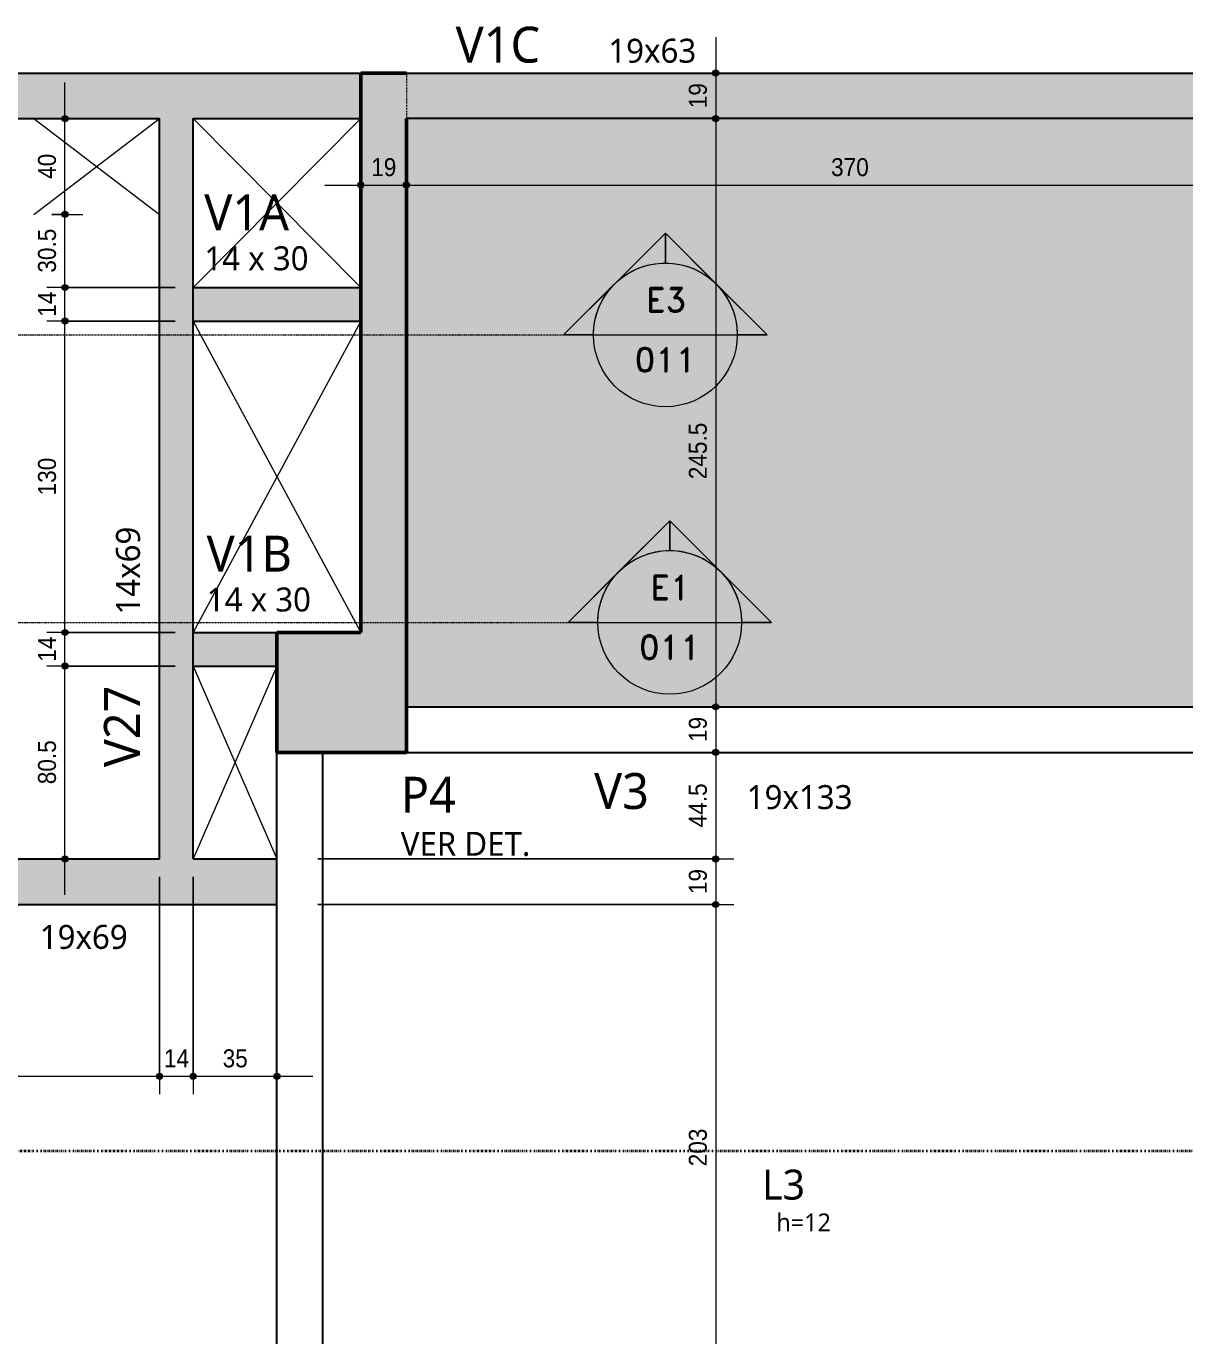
# Model space of a CAD drawing. Header units: centimetres. Extents: x -1897 to 22038, y -1268 to 84208.
# Drawn here: x 171 to 655, y 147 to 693 of the extents above; entities that cross this region are included whole.
import ezdxf

# ---------------------------------------------------------------- set-up
doc = ezdxf.new("R2010")
doc.units = ezdxf.units.CM
for name, pattern in [('Centro de 6 mm', [1.32, 0.6, -0.24, 0.24, -0.24]), ('Dash dot', [1.5875, 0.635, -0.47625, 0, -0.47625]), ('Hidden', [0.714375, 0.47625, -0.238125]), ('Traço', [0.635, 0.3175, -0.3175])]:
    doc.linetypes.add(name, pattern=pattern)
for name, color, linetype, lineweight in [('A-ANNO-DIMS', 7, 'Continuous', 9), ('A-ANNO-DIMS-50', 7, 'Continuous', 9), ('A-DETL', 7, 'Hidden', 18), ('A-FLOR', 7, 'Continuous', 18), ('A-FLOR-IDEN', 7, 'Continuous', 9), ('G-ANNO-SYMB', 7, 'Continuous', 9), ('S-BEAM', 7, 'Continuous', 18), ('S-BEAM-IDEN', 7, 'Continuous', 9), ('S-COLS', 7, 'Continuous', 18), ('S-COLS-HDLN', 7, 'Traço', 18), ('S-COLS-IDEN', 7, 'Continuous', 9), ('S-GRID', 7, 'Continuous', 9)]:
    doc.layers.add(name, color=color, linetype=linetype, lineweight=lineweight)
doc.styles.add('Arial_1', font='arial.ttf', dxfattribs={"width": 0.9, "height": 7.5})
doc.styles.add('Gadugi', font='gadugi.ttf', dxfattribs={"height": 15})
doc.styles.add('Gadugi_1', font='gadugi.ttf', dxfattribs={"height": 10})
doc.styles.add('Gadugi_2', font='gadugi.ttf', dxfattribs={"height": 0.2})
doc.styles.add('Gadugi_3', font='gadugi.ttf', dxfattribs={"height": 7.5})
doc.styles.add('Gadugi_4', font='gadugi.ttf', dxfattribs={"height": 12.5})
doc.styles.add('RomanD', font='romand__.ttf', dxfattribs={"height": 10})
doc.dimstyles.new('PED_R80_1_5mm_ACIMA_As_ESQ__R00', dxfattribs={"dimscale": 30.48, "dimtxt": 7.651945, "dimasz": 0.328084, "dimexe": 0.246063, "dimexo": 0.246063, "dimgap": 0.049213, "dimtad": 1, "dimdec": 1, "dimrnd": 0.5, "dimdsep": 46, "dimtxsty": 'Arial_1', "dimblk1": 'DOTSMALL', "dimblk2": 'DOTSMALL', "dimsah": 1, "dimcen": 0.09, "dimdle": 0.492126, "dimazin": 0, "dimtfac": 1, "dimtdec": 4, "dimtix": 1, "dimtmove": 0, "dimatfit": 3, "dimfxl": 1, "dimtvp": 1, "dimtolj": 1, "dimtzin": 0, "dimarcsym": 2})
doc.dimstyles.new('PED_R80_1_5mm_ACIMA_As_ESQ__R00_1', dxfattribs={"dimscale": 30.48, "dimtxt": 7.651945, "dimasz": 0.328084, "dimexe": 0.246063, "dimexo": 0.246063, "dimgap": 0.049213, "dimtad": 1, "dimdec": 1, "dimrnd": 0.5, "dimdsep": 46, "dimtxsty": 'Arial_1', "dimblk1": 'DOTSMALL', "dimblk2": 'DOTSMALL', "dimsah": 1, "dimcen": 0.09, "dimdle": 0.492126, "dimazin": 0, "dimtfac": 1, "dimtdec": 4, "dimtix": 1, "dimtmove": 2, "dimatfit": 3, "dimfxl": 1, "dimtvp": 1, "dimtolj": 1, "dimtzin": 0, "dimarcsym": 2})
doc.dimstyles.new('PED_R80_1_5mm_ACIMA_As_ESQ__R00_3', dxfattribs={"dimscale": 30.48, "dimtxt": 7.651945, "dimasz": 0.328084, "dimexe": 0.246063, "dimexo": 0.246063, "dimgap": 0.049213, "dimtad": 1, "dimdec": 1, "dimrnd": 0.5, "dimdsep": 46, "dimtxsty": 'Arial_1', "dimblk1": 'DOTSMALL', "dimblk2": 'DOTSMALL', "dimsah": 1, "dimcen": 0.09, "dimdle": 0.492126, "dimazin": 0, "dimtfac": 1, "dimtdec": 4, "dimtix": 1, "dimtmove": 0, "dimatfit": 3, "dimfxl": 1, "dimtvp": 1, "dimtolj": 1, "dimtzin": 0, "dimarcsym": 2})

# ---------------------------------------------------------------- blocks, each defined once
blk = doc.blocks.new('PED_TAG_PILAR_R03 - PILAR VER DET_-2523782-PL K 100 - FORMA DO 6º PAVIMENTO')
at = {"layer": 'S-COLS-IDEN', "insert": (0.115, -0.625), "char_height": 0.2, "width": 1.37089, "attachment_point": 1, "style": 'Gadugi_2'}
blk.add_mtext('VER DET.', dxfattribs=at)
blk = doc.blocks.new('Corte - M_Cabeça do corte - Preenchida-2060824-PL K 100 - FORMA DO 6º PAVIMENTO')
at = {"layer": 'G-ANNO-SYMB'}
h = blk.add_hatch(color=256, dxfattribs=at)
edge = h.paths.add_edge_path(flags=0)
edge.add_line((-0.6, 0.849), (-0.6, 0.6))
edge.add_arc((-0.6, 0), 0.6, 90, 135)
edge.add_line((-1.024, 0.424), (-0.6, 0.849))
h = blk.add_hatch(color=256, dxfattribs=at)
edge = h.paths.add_edge_path(flags=0)
edge.add_line((-0.6, 0.849), (-0.176, 0.424))
edge.add_arc((-0.6, 0), 0.6, 45, 90)
edge.add_line((-0.6, 0.6), (-0.6, 0.849))
h = blk.add_hatch(color=256, dxfattribs=at)
edge = h.paths.add_edge_path(flags=0)
edge.add_line((-1.449, 0), (-1.024, 0.424))
edge.add_arc((-0.6, 0), 0.6, 135, 180)
edge.add_line((-1.2, 0), (-1.449, 0))
h = blk.add_hatch(color=256, dxfattribs=at)
edge = h.paths.add_edge_path(flags=0)
edge.add_line((0.249, 0), (0, 0))
edge.add_arc((-0.6, 0), 0.6, 360, 405)
edge.add_line((-0.176, 0.424), (0.249, 0))
for p, q in [((-0.6, 0.849), (-1.449, 0)), ((-0.6, 0.849), (-1.024, 0.424)), ((-0.6, 0.849), (0.249, 0)), ((-0.6, 0.6), (-0.6, 0.849)), ((-0.6, 0.849), (-0.6, 0.6)), ((-0.176, 0.424), (-0.6, 0.849)), ((-1.024, 0.424), (-1.449, 0)), ((0.249, 0), (-0.176, 0.424)), ((-1.449, 0), (-1.2, 0)), ((0, 0), (0.249, 0)), ((-1.2, 0), (-1.449, 0)), ((0, 0), (0.249, 0))]:
    blk.add_line(p, q, dxfattribs=at)
for start, end in [(360, 180), (90, 135), (45, 90), (135, 180), (360, 45), (180, 360)]:
    blk.add_arc((-0.6, 0), 0.6, start, end, dxfattribs=at)
blk = doc.blocks.new('DIMBLOCK102-PL K 100 - FORMA DO 6º PAVIMENTO')
at = {"layer": 'A-ANNO-DIMS-50', "true_color": 0x000032}
h = blk.add_hatch(color=178, dxfattribs=at)
edge = h.paths.add_edge_path(flags=0)
edge.add_arc((311, 627), 1.25, 0, 360)
h = blk.add_hatch(color=178, dxfattribs=at)
edge = h.paths.add_edge_path(flags=0)
edge.add_arc((330, 627), 1.25, 0, 360)
at = {"layer": 'A-ANNO-DIMS-50', "color": 178, "true_color": 0x000032}
for p, q in [((311, 621.26), (311, 634.5)), ((330, 621.26), (330, 634.5)), ((296, 627), (330, 627)), ((311, 627), (311, 621.26)), ((330, 627), (330, 621.26))]:
    blk.add_line(p, q, dxfattribs=at)
for centre in [(311, 627), (330, 627)]:
    blk.add_circle(centre, 1.25, dxfattribs=at)
at = {"layer": 'A-ANNO-DIMS-50', "color": 0, "insert": (315.32, 638.23), "char_height": 7.5, "width": 12.4315, "attachment_point": 1, "line_spacing_factor": 0.941778, "style": 'Arial_1'}
blk.add_mtext('19', dxfattribs=at)
blk = doc.blocks.new('_DotSmall')
at = {"color": 0, "linetype": 'ByBlock', "const_width": 0.5}
blk.add_lwpolyline([(-0.0625, 0, 1), (0.0625, 0, 1)], format="xyb", close=True, dxfattribs=at)
blk = doc.blocks.new('DIMBLOCK103-PL K 100 - FORMA DO 6º PAVIMENTO')
at = {"layer": 'A-ANNO-DIMS-50', "true_color": 0x000032}
h = blk.add_hatch(color=178, dxfattribs=at)
edge = h.paths.add_edge_path(flags=0)
edge.add_arc((330, 627), 1.25, 0, 360)
h = blk.add_hatch(color=178, dxfattribs=at)
edge = h.paths.add_edge_path(flags=0)
edge.add_arc((700, 627), 1.25, 0, 360)
at = {"layer": 'A-ANNO-DIMS-50', "color": 178, "true_color": 0x000032}
for p, q in [((330, 621.26), (330, 634.5)), ((700, 397.75), (700, 634.5)), ((330, 627), (700, 627)), ((330, 627), (330, 621.26)), ((700, 627), (700, 397.75))]:
    blk.add_line(p, q, dxfattribs=at)
for centre in [(330, 627), (700, 627)]:
    blk.add_circle(centre, 1.25, dxfattribs=at)
at = {"layer": 'A-ANNO-DIMS-50', "color": 0, "insert": (507.23, 638.23), "char_height": 7.5, "width": 18.6472, "attachment_point": 1, "line_spacing_factor": 0.941778, "style": 'Arial_1'}
blk.add_mtext('370', dxfattribs=at)
blk = doc.blocks.new('DIMBLOCK148-PL K 100 - FORMA DO 6º PAVIMENTO')
at = {"layer": 'A-ANNO-DIMS-50', "true_color": 0x000032}
h = blk.add_hatch(color=178, dxfattribs=at)
edge = h.paths.add_edge_path(flags=0)
edge.add_arc((459.1, 673.75), 1.25, 0, 360)
h = blk.add_hatch(color=178, dxfattribs=at)
edge = h.paths.add_edge_path(flags=0)
edge.add_arc((459.1, 654.75), 1.25, 0, 360)
at = {"layer": 'A-ANNO-DIMS-50', "color": 178, "true_color": 0x000032}
for p, q in [((459.1, 688.75), (459.1, 654.75)), ((337.5, 673.75), (466.6, 673.75)), ((459.1, 673.75), (337.5, 673.75)), ((453.36, 654.75), (466.6, 654.75)), ((459.1, 654.75), (453.36, 654.75))]:
    blk.add_line(p, q, dxfattribs=at)
for centre in [(459.1, 673.75), (459.1, 654.75)]:
    blk.add_circle(centre, 1.25, dxfattribs=at)
at = {"layer": 'A-ANNO-DIMS-50', "color": 0, "insert": (447.86, 659.07), "char_height": 7.5, "width": 12.4315, "attachment_point": 1, "rotation": 90, "line_spacing_factor": 0.941778, "style": 'Arial_1'}
blk.add_mtext('19', dxfattribs=at)
blk = doc.blocks.new('DIMBLOCK149-PL K 100 - FORMA DO 6º PAVIMENTO')
at = {"layer": 'A-ANNO-DIMS-50', "true_color": 0x000032}
h = blk.add_hatch(color=178, dxfattribs=at)
edge = h.paths.add_edge_path(flags=0)
edge.add_arc((459.1, 654.75), 1.25, 0, 360)
h = blk.add_hatch(color=178, dxfattribs=at)
edge = h.paths.add_edge_path(flags=0)
edge.add_arc((459.1, 409.25), 1.25, 0, 360)
at = {"layer": 'A-ANNO-DIMS-50', "color": 178, "true_color": 0x000032}
for p, q in [((453.36, 654.75), (466.6, 654.75)), ((459.1, 654.75), (453.36, 654.75)), ((459.1, 654.75), (459.1, 409.25)), ((453.36, 409.25), (466.6, 409.25)), ((459.1, 409.25), (453.36, 409.25))]:
    blk.add_line(p, q, dxfattribs=at)
for centre in [(459.1, 654.75), (459.1, 409.25)]:
    blk.add_circle(centre, 1.25, dxfattribs=at)
at = {"layer": 'A-ANNO-DIMS-50', "color": 0, "insert": (447.86, 504.23), "char_height": 7.5, "width": 27.9708, "attachment_point": 1, "rotation": 90, "line_spacing_factor": 0.941778, "style": 'Arial_1'}
blk.add_mtext('245.5', dxfattribs=at)
blk = doc.blocks.new('DIMBLOCK150-PL K 100 - FORMA DO 6º PAVIMENTO')
at = {"layer": 'A-ANNO-DIMS-50', "true_color": 0x000032}
h = blk.add_hatch(color=178, dxfattribs=at)
edge = h.paths.add_edge_path(flags=0)
edge.add_arc((459.1, 409.25), 1.25, 0, 360)
h = blk.add_hatch(color=178, dxfattribs=at)
edge = h.paths.add_edge_path(flags=0)
edge.add_arc((459.1, 390.25), 1.25, 0, 360)
at = {"layer": 'A-ANNO-DIMS-50', "color": 178, "true_color": 0x000032}
for p, q in [((453.36, 409.25), (466.6, 409.25)), ((459.1, 409.25), (453.36, 409.25)), ((459.1, 409.25), (459.1, 390.25)), ((453.36, 390.25), (466.6, 390.25)), ((459.1, 390.25), (453.36, 390.25))]:
    blk.add_line(p, q, dxfattribs=at)
for centre in [(459.1, 409.25), (459.1, 390.25)]:
    blk.add_circle(centre, 1.25, dxfattribs=at)
at = {"layer": 'A-ANNO-DIMS-50', "color": 0, "insert": (447.86, 394.57), "char_height": 7.5, "width": 12.4315, "attachment_point": 1, "rotation": 90, "line_spacing_factor": 0.941778, "style": 'Arial_1'}
blk.add_mtext('19', dxfattribs=at)
blk = doc.blocks.new('DIMBLOCK151-PL K 100 - FORMA DO 6º PAVIMENTO')
at = {"layer": 'A-ANNO-DIMS-50', "true_color": 0x000032}
h = blk.add_hatch(color=178, dxfattribs=at)
edge = h.paths.add_edge_path(flags=0)
edge.add_arc((459.1, 390.25), 1.25, 0, 360)
h = blk.add_hatch(color=178, dxfattribs=at)
edge = h.paths.add_edge_path(flags=0)
edge.add_arc((459.1, 345.75), 1.25, 0, 360)
at = {"layer": 'A-ANNO-DIMS-50', "color": 178, "true_color": 0x000032}
for p, q in [((453.36, 390.25), (466.6, 390.25)), ((459.1, 390.25), (453.36, 390.25)), ((459.1, 390.25), (459.1, 345.75)), ((293, 345.75), (466.6, 345.75)), ((459.1, 345.75), (293, 345.75))]:
    blk.add_line(p, q, dxfattribs=at)
for centre in [(459.1, 390.25), (459.1, 345.75)]:
    blk.add_circle(centre, 1.25, dxfattribs=at)
at = {"layer": 'A-ANNO-DIMS-50', "color": 0, "insert": (447.86, 358.94), "char_height": 7.5, "width": 21.7551, "attachment_point": 1, "rotation": 90, "line_spacing_factor": 0.941778, "style": 'Arial_1'}
blk.add_mtext('44.5', dxfattribs=at)
blk = doc.blocks.new('DIMBLOCK152-PL K 100 - FORMA DO 6º PAVIMENTO')
at = {"layer": 'A-ANNO-DIMS-50', "true_color": 0x000032}
h = blk.add_hatch(color=178, dxfattribs=at)
edge = h.paths.add_edge_path(flags=0)
edge.add_arc((459.1, 345.75), 1.25, 0, 360)
h = blk.add_hatch(color=178, dxfattribs=at)
edge = h.paths.add_edge_path(flags=0)
edge.add_arc((459.1, 326.75), 1.25, 0, 360)
at = {"layer": 'A-ANNO-DIMS-50', "color": 178, "true_color": 0x000032}
for p, q in [((293, 345.75), (466.6, 345.75)), ((459.1, 345.75), (293, 345.75)), ((459.1, 345.75), (459.1, 326.75)), ((293, 326.75), (466.6, 326.75)), ((459.1, 326.75), (293, 326.75))]:
    blk.add_line(p, q, dxfattribs=at)
for centre in [(459.1, 345.75), (459.1, 326.75)]:
    blk.add_circle(centre, 1.25, dxfattribs=at)
at = {"layer": 'A-ANNO-DIMS-50', "color": 0, "insert": (447.86, 331.07), "char_height": 7.5, "width": 12.4315, "attachment_point": 1, "rotation": 90, "line_spacing_factor": 0.941778, "style": 'Arial_1'}
blk.add_mtext('19', dxfattribs=at)
blk = doc.blocks.new('DIMBLOCK153-PL K 100 - FORMA DO 6º PAVIMENTO')
at = {"layer": 'A-ANNO-DIMS-50', "true_color": 0x000032}
h = blk.add_hatch(color=178, dxfattribs=at)
edge = h.paths.add_edge_path(flags=0)
edge.add_arc((459.1, 326.75), 1.25, 0, 360)
h = blk.add_hatch(color=178, dxfattribs=at)
edge = h.paths.add_edge_path(flags=0)
edge.add_arc((459.1, 123.75), 1.25, 0, 360)
at = {"layer": 'A-ANNO-DIMS-50', "color": 178, "true_color": 0x000032}
for p, q in [((293, 326.75), (466.6, 326.75)), ((459.1, 326.75), (293, 326.75)), ((459.1, 326.75), (459.1, 123.75)), ((283.5, 123.75), (466.6, 123.75)), ((459.1, 123.75), (283.5, 123.75))]:
    blk.add_line(p, q, dxfattribs=at)
for centre in [(459.1, 326.75), (459.1, 123.75)]:
    blk.add_circle(centre, 1.25, dxfattribs=at)
at = {"layer": 'A-ANNO-DIMS-50', "color": 0, "insert": (447.86, 217.48), "char_height": 7.5, "width": 18.6472, "attachment_point": 1, "rotation": 90, "line_spacing_factor": 0.941778, "style": 'Arial_1'}
blk.add_mtext('203', dxfattribs=at)
blk = doc.blocks.new('DIMBLOCK280-PL K 100 - FORMA DO 6º PAVIMENTO')
at = {"layer": 'A-ANNO-DIMS-50', "true_color": 0x000032}
h = blk.add_hatch(color=178, dxfattribs=at)
edge = h.paths.add_edge_path(flags=0)
edge.add_arc((80.85, 255.06), 1.25, 0, 360)
h = blk.add_hatch(color=178, dxfattribs=at)
edge = h.paths.add_edge_path(flags=0)
edge.add_arc((227, 255.06), 1.25, 0, 360)
at = {"layer": 'A-ANNO-DIMS-50', "color": 178, "true_color": 0x000032}
for p, q in [((227, 338.25), (227, 247.56)), ((227, 255.06), (227, 338.25)), ((80.85, 304.24), (80.85, 247.56)), ((80.85, 255.06), (80.85, 304.24)), ((80.85, 255.06), (227, 255.06))]:
    blk.add_line(p, q, dxfattribs=at)
for centre in [(80.85, 255.06), (227, 255.06)]:
    blk.add_circle(centre, 1.25, dxfattribs=at)
at = {"layer": 'A-ANNO-DIMS-50', "color": 0, "insert": (146.16, 266.29), "char_height": 7.5, "width": 18.6472, "attachment_point": 1, "line_spacing_factor": 0.941778, "style": 'Arial_1'}
blk.add_mtext('146', dxfattribs=at)
blk = doc.blocks.new('DIMBLOCK281-PL K 100 - FORMA DO 6º PAVIMENTO')
at = {"layer": 'A-ANNO-DIMS-50', "true_color": 0x000032}
h = blk.add_hatch(color=178, dxfattribs=at)
edge = h.paths.add_edge_path(flags=0)
edge.add_arc((227, 255.06), 1.25, 0, 360)
h = blk.add_hatch(color=178, dxfattribs=at)
edge = h.paths.add_edge_path(flags=0)
edge.add_arc((241, 255.06), 1.25, 0, 360)
at = {"layer": 'A-ANNO-DIMS-50', "color": 178, "true_color": 0x000032}
for p, q in [((227, 338.25), (227, 247.56)), ((227, 255.06), (227, 338.25)), ((241, 338.25), (241, 247.56)), ((241, 255.06), (241, 338.25)), ((227, 255.06), (241, 255.06))]:
    blk.add_line(p, q, dxfattribs=at)
for centre in [(227, 255.06), (241, 255.06)]:
    blk.add_circle(centre, 1.25, dxfattribs=at)
at = {"layer": 'A-ANNO-DIMS-50', "color": 0, "insert": (228.82, 266.29), "char_height": 7.5, "width": 12.4315, "attachment_point": 1, "line_spacing_factor": 0.941778, "style": 'Arial_1'}
blk.add_mtext('14', dxfattribs=at)
blk = doc.blocks.new('DIMBLOCK282-PL K 100 - FORMA DO 6º PAVIMENTO')
at = {"layer": 'A-ANNO-DIMS-50', "true_color": 0x000032}
h = blk.add_hatch(color=178, dxfattribs=at)
edge = h.paths.add_edge_path(flags=0)
edge.add_arc((241, 255.06), 1.25, 0, 360)
h = blk.add_hatch(color=178, dxfattribs=at)
edge = h.paths.add_edge_path(flags=0)
edge.add_arc((276, 255.06), 1.25, 0, 360)
at = {"layer": 'A-ANNO-DIMS-50', "color": 178, "true_color": 0x000032}
for p, q in [((241, 338.25), (241, 247.56)), ((241, 255.06), (241, 338.25)), ((276, 249.33), (276, 262.56)), ((241, 255.06), (291, 255.06)), ((276, 255.06), (276, 249.33))]:
    blk.add_line(p, q, dxfattribs=at)
for centre in [(241, 255.06), (276, 255.06)]:
    blk.add_circle(centre, 1.25, dxfattribs=at)
at = {"layer": 'A-ANNO-DIMS-50', "color": 0, "insert": (253.32, 266.29), "char_height": 7.5, "width": 12.4315, "attachment_point": 1, "line_spacing_factor": 0.941778, "style": 'Arial_1'}
blk.add_mtext('35', dxfattribs=at)
blk = doc.blocks.new('DIMBLOCK321-PL K 100 - FORMA DO 6º PAVIMENTO')
at = {"layer": 'A-ANNO-DIMS-50', "true_color": 0x000032}
h = blk.add_hatch(color=178, dxfattribs=at)
edge = h.paths.add_edge_path(flags=0)
edge.add_arc((187.51, 426.25), 1.25, 0, 360)
h = blk.add_hatch(color=178, dxfattribs=at)
edge = h.paths.add_edge_path(flags=0)
edge.add_arc((187.51, 345.75), 1.25, 0, 360)
at = {"layer": 'A-ANNO-DIMS-50', "color": 178, "true_color": 0x000032}
for p, q in [((233.5, 426.25), (180.01, 426.25)), ((187.51, 330.75), (187.51, 426.25)), ((187.51, 426.25), (233.5, 426.25)), ((193.24, 345.75), (180.01, 345.75)), ((187.51, 345.75), (193.24, 345.75))]:
    blk.add_line(p, q, dxfattribs=at)
for centre in [(187.51, 426.25), (187.51, 345.75)]:
    blk.add_circle(centre, 1.25, dxfattribs=at)
at = {"layer": 'A-ANNO-DIMS-50', "color": 0, "insert": (176.27, 376.94), "char_height": 7.5, "width": 21.7551, "attachment_point": 1, "rotation": 90, "line_spacing_factor": 0.941778, "style": 'Arial_1'}
blk.add_mtext('80.5', dxfattribs=at)
blk = doc.blocks.new('DIMBLOCK322-PL K 100 - FORMA DO 6º PAVIMENTO')
at = {"layer": 'A-ANNO-DIMS-50', "true_color": 0x000032}
h = blk.add_hatch(color=178, dxfattribs=at)
edge = h.paths.add_edge_path(flags=0)
edge.add_arc((187.51, 440.25), 1.25, 0, 360)
h = blk.add_hatch(color=178, dxfattribs=at)
edge = h.paths.add_edge_path(flags=0)
edge.add_arc((187.51, 426.25), 1.25, 0, 360)
at = {"layer": 'A-ANNO-DIMS-50', "color": 178, "true_color": 0x000032}
for p, q in [((233.5, 440.25), (180.01, 440.25)), ((187.51, 426.25), (187.51, 440.25)), ((187.51, 440.25), (233.5, 440.25)), ((233.5, 426.25), (180.01, 426.25)), ((187.51, 426.25), (233.5, 426.25))]:
    blk.add_line(p, q, dxfattribs=at)
for centre in [(187.51, 440.25), (187.51, 426.25)]:
    blk.add_circle(centre, 1.25, dxfattribs=at)
at = {"layer": 'A-ANNO-DIMS-50', "color": 0, "insert": (176.27, 428.07), "char_height": 7.5, "width": 12.4315, "attachment_point": 1, "rotation": 90, "line_spacing_factor": 0.941778, "style": 'Arial_1'}
blk.add_mtext('14', dxfattribs=at)
blk = doc.blocks.new('DIMBLOCK323-PL K 100 - FORMA DO 6º PAVIMENTO')
at = {"layer": 'A-ANNO-DIMS-50', "true_color": 0x000032}
h = blk.add_hatch(color=178, dxfattribs=at)
edge = h.paths.add_edge_path(flags=0)
edge.add_arc((187.51, 570.25), 1.25, 0, 360)
h = blk.add_hatch(color=178, dxfattribs=at)
edge = h.paths.add_edge_path(flags=0)
edge.add_arc((187.51, 440.25), 1.25, 0, 360)
at = {"layer": 'A-ANNO-DIMS-50', "color": 178, "true_color": 0x000032}
for p, q in [((233.5, 570.25), (180.01, 570.25)), ((187.51, 440.25), (187.51, 570.25)), ((187.51, 570.25), (233.5, 570.25)), ((233.5, 440.25), (180.01, 440.25)), ((187.51, 440.25), (233.5, 440.25))]:
    blk.add_line(p, q, dxfattribs=at)
for centre in [(187.51, 570.25), (187.51, 440.25)]:
    blk.add_circle(centre, 1.25, dxfattribs=at)
at = {"layer": 'A-ANNO-DIMS-50', "color": 0, "insert": (176.27, 497.48), "char_height": 7.5, "width": 18.6472, "attachment_point": 1, "rotation": 90, "line_spacing_factor": 0.941778, "style": 'Arial_1'}
blk.add_mtext('130', dxfattribs=at)
blk = doc.blocks.new('DIMBLOCK324-PL K 100 - FORMA DO 6º PAVIMENTO')
at = {"layer": 'A-ANNO-DIMS-50', "true_color": 0x000032}
h = blk.add_hatch(color=178, dxfattribs=at)
edge = h.paths.add_edge_path(flags=0)
edge.add_arc((187.51, 584.25), 1.25, 0, 360)
h = blk.add_hatch(color=178, dxfattribs=at)
edge = h.paths.add_edge_path(flags=0)
edge.add_arc((187.51, 570.25), 1.25, 0, 360)
at = {"layer": 'A-ANNO-DIMS-50', "color": 178, "true_color": 0x000032}
for p, q in [((233.5, 584.25), (180.01, 584.25)), ((187.51, 570.25), (187.51, 584.25)), ((187.51, 584.25), (233.5, 584.25)), ((233.5, 570.25), (180.01, 570.25)), ((187.51, 570.25), (233.5, 570.25))]:
    blk.add_line(p, q, dxfattribs=at)
for centre in [(187.51, 584.25), (187.51, 570.25)]:
    blk.add_circle(centre, 1.25, dxfattribs=at)
at = {"layer": 'A-ANNO-DIMS-50', "color": 0, "insert": (176.27, 572.07), "char_height": 7.5, "width": 12.4315, "attachment_point": 1, "rotation": 90, "line_spacing_factor": 0.941778, "style": 'Arial_1'}
blk.add_mtext('14', dxfattribs=at)
blk = doc.blocks.new('DIMBLOCK325-PL K 100 - FORMA DO 6º PAVIMENTO')
at = {"layer": 'A-ANNO-DIMS-50', "true_color": 0x000032}
h = blk.add_hatch(color=178, dxfattribs=at)
edge = h.paths.add_edge_path(flags=0)
edge.add_arc((187.51, 614.75), 1.25, 0, 360)
h = blk.add_hatch(color=178, dxfattribs=at)
edge = h.paths.add_edge_path(flags=0)
edge.add_arc((187.51, 584.25), 1.25, 0, 360)
at = {"layer": 'A-ANNO-DIMS-50', "color": 178, "true_color": 0x000032}
for p, q in [((182, 614.75), (195.01, 614.75)), ((187.51, 614.75), (182, 614.75)), ((187.51, 584.25), (187.51, 614.75)), ((233.5, 584.25), (180.01, 584.25)), ((187.51, 584.25), (233.5, 584.25))]:
    blk.add_line(p, q, dxfattribs=at)
for centre in [(187.51, 614.75), (187.51, 584.25)]:
    blk.add_circle(centre, 1.25, dxfattribs=at)
at = {"layer": 'A-ANNO-DIMS-50', "color": 0, "insert": (176.27, 590.44), "char_height": 7.5, "width": 21.7551, "attachment_point": 1, "rotation": 90, "line_spacing_factor": 0.941778, "style": 'Arial_1'}
blk.add_mtext('30.5', dxfattribs=at)
blk = doc.blocks.new('DIMBLOCK326-PL K 100 - FORMA DO 6º PAVIMENTO')
at = {"layer": 'A-ANNO-DIMS-50', "true_color": 0x000032}
h = blk.add_hatch(color=178, dxfattribs=at)
edge = h.paths.add_edge_path(flags=0)
edge.add_arc((187.51, 654.75), 1.25, 0, 360)
h = blk.add_hatch(color=178, dxfattribs=at)
edge = h.paths.add_edge_path(flags=0)
edge.add_arc((187.51, 614.75), 1.25, 0, 360)
at = {"layer": 'A-ANNO-DIMS-50', "color": 178, "true_color": 0x000032}
for p, q in [((187.51, 614.75), (187.51, 669.75)), ((193.24, 654.75), (180.01, 654.75)), ((187.51, 654.75), (193.24, 654.75)), ((182, 614.75), (195.01, 614.75)), ((187.51, 614.75), (182, 614.75))]:
    blk.add_line(p, q, dxfattribs=at)
for centre in [(187.51, 654.75), (187.51, 614.75)]:
    blk.add_circle(centre, 1.25, dxfattribs=at)
at = {"layer": 'A-ANNO-DIMS-50', "color": 0, "insert": (176.27, 629.57), "char_height": 7.5, "width": 12.4315, "attachment_point": 1, "rotation": 90, "line_spacing_factor": 0.941778, "style": 'Arial_1'}
blk.add_mtext('40', dxfattribs=at)

msp = doc.modelspace()

# ---------------------------------------------------------------- hatches: boundary and pattern name
at = {"layer": 'A-FLOR', "true_color": 0xffffcc}
msp.add_hatch(color=7, dxfattribs=at).paths.add_polyline_path([(809.04, 409.25), (1120.5, 409.25), (1120.5, 654.75), (330, 654.75), (330, 409.25), (621.7, 409.25)], flags=0)
at = {"layer": 'S-BEAM', "true_color": 0xa7d7e1}
for points in [[(241, 654.75), (311, 654.75), (311, 673.75), (-60, 673.75), (-60, 654.75), (227, 654.75)], [(241, 345.75), (241, 654.75), (227, 654.75), (227, 345.75)], [(241, 570.25), (311, 570.25), (311, 584.25), (241, 584.25)], [(241, 426.25), (276, 426.25), (276, 440.25), (241, 440.25)], [(59.7, 326.75), (276, 326.75), (276, 345.75), (-60, 345.75), (-60, 326.75)]]:
    msp.add_hatch(color=9, dxfattribs=at).paths.add_polyline_path(points, flags=0)
at = {"layer": 'S-BEAM', "true_color": 0xffcc66}
h = msp.add_hatch(color=31, dxfattribs=at)
h.paths.add_polyline_path([(809.04, 654.75), (862.5, 654.75), (862.5, 673.75), (330, 673.75), (330, 654.75), (434.37, 654.75)], flags=0)
h.paths.add_polyline_path([(1139.5, 654.75), (1139.5, 673.75), (962.5, 673.75), (962.5, 654.75), (1120.5, 654.75)], flags=0)
at = {"layer": 'S-COLS', "true_color": 0x808080}
msp.add_hatch(color=8, dxfattribs=at).paths.add_polyline_path([(276, 390.25), (330, 390.25), (330, 673.75), (311, 673.75), (311, 440.25), (276, 440.25)], flags=0)

# ---------------------------------------------------------------- linework, layer by layer
at = {"lineweight": 18}
for p, q in [((174.5, 614.75), (227, 654.75)), ((174.51, 654.75), (227, 614.75))]:
    msp.add_line(p, q, dxfattribs=at)
at = {"layer": 'A-DETL', "linetype": 'Continuous'}
for p, q in [((241, 654.75), (311, 584.25)), ((311, 654.75), (241, 584.25)), ((311, 570.25), (241, 440.25)), ((241, 570.25), (311, 440.25)), ((276, 426.25), (241, 345.75)), ((241, 426.25), (276, 345.75))]:
    msp.add_line(p, q, dxfattribs=at)
at = {"layer": 'A-DETL'}
msp.add_line((1120.5, 409.25), (330, 409.25), dxfattribs=at)
at = {"layer": 'A-FLOR'}
msp.add_line((1120.5, 409.25), (330, 409.25), dxfattribs=at)
at = {"layer": 'G-ANNO-SYMB', "linetype": 'Centro de 6 mm'}
for p, q in [((-369.05, 564.47), (408.07, 564.47)), ((-367.6, 444.47), (409.9, 444.47))]:
    msp.add_line(p, q, dxfattribs=at)
at = {"layer": 'G-ANNO-SYMB'}
for p, q in [((408.07, 564.47), (468.07, 564.47)), ((409.9, 444.47), (469.9, 444.47))]:
    msp.add_line(p, q, dxfattribs=at)
at = {"layer": 'S-BEAM', "lineweight": 25}
for p, q in [((-60, 673.75), (311, 673.75)), ((330, 673.75), (862.5, 673.75)), ((-60, 654.75), (227, 654.75)), ((227, 345.75), (227, 654.75)), ((241, 654.75), (311, 654.75)), ((241, 345.75), (241, 654.75)), ((862.5, 654.75), (330, 654.75)), ((241, 584.25), (311, 584.25)), ((241, 570.25), (311, 570.25)), ((241, 440.25), (276, 440.25)), ((241, 426.25), (276, 426.25)), ((330, 409.25), (1120.5, 409.25)), ((276, 13.75), (276, 390.25)), ((276, 390.25), (295, 390.25)), ((295, 390.25), (295, 13.75)), ((330, 390.25), (1120.5, 390.25)), ((-60, 345.75), (227, 345.75)), ((241, 345.75), (276, 345.75)), ((-60, 326.75), (276, 326.75))]:
    msp.add_line(p, q, dxfattribs=at)
at = {"layer": 'S-COLS', "lineweight": 50}
for p, q in [((311, 440.25), (311, 673.75)), ((311, 673.75), (330, 673.75)), ((330, 654.75), (330, 390.25)), ((276, 390.25), (276, 440.25)), ((276, 440.25), (311, 440.25)), ((330, 390.25), (276, 390.25))]:
    msp.add_line(p, q, dxfattribs=at)
at = {"layer": 'S-COLS-HDLN'}
msp.add_line((330, 673.75), (330, 654.75), dxfattribs=at)
msp.add_line((330, 673.75), (330, 654.75), dxfattribs=at)
at = {"layer": 'S-GRID', "color": 114, "linetype": 'Dash dot', "lineweight": 35, "true_color": 0x00b050}
msp.add_line((1840.12, 223.75), (-1832.27, 223.75), dxfattribs=at)

# ---------------------------------------------------------------- block references
at = {"layer": 'G-ANNO-SYMB', "extrusion": (0, 0, -1), "xscale": 49.99999999999998, "yscale": 49.99999999999998, "zscale": 49.99999999999998}
for p in [(-408.07, 564.47), (-409.9, 444.47)]:
    msp.add_blockref('Corte - M_Cabeça do corte - Preenchida-2060824-PL K 100 - FORMA DO 6º PAVIMENTO', p, dxfattribs=at)
at = {"layer": 'S-COLS-IDEN', "xscale": 49.99999999999998, "yscale": 49.99999999999998, "zscale": 49.99999999999998}
msp.add_blockref('PED_TAG_PILAR_R03 - PILAR VER DET_-2523782-PL K 100 - FORMA DO 6º PAVIMENTO', (321.91, 388.31), dxfattribs=at)

# ---------------------------------------------------------------- texts
at = {"layer": 'A-FLOR-IDEN', "attachment_point": 1}
for s, insert, char_height, width, style in [('L3', (478.48, 216.09), 12.5, 21.6456, 'Gadugi_4'), ('h=12', (484.37, 197.8), 7.5, 29.6624, 'Gadugi_3')]:
    msp.add_mtext(s, dxfattribs=dict(at, insert=insert, char_height=char_height, width=width, style=style))
at = {"layer": 'G-ANNO-SYMB', "char_height": 10, "attachment_point": 1, "style": 'RomanD'}
for s, insert, width in [('E3', (430.03, 584.09), 22.0464), ('011', (425.26, 559.14), 33.6709), ('E1', (431.87, 464.09), 22.0464), ('011', (427.09, 439.14), 33.6709)]:
    msp.add_mtext(s, dxfattribs=dict(at, insert=insert, width=width))
at = {"layer": 'S-BEAM-IDEN', "attachment_point": 1}
for s, insert, char_height, width, style in [('V1C', (350.56, 693.1), 15, 46.097, 'Gadugi'), ('19x63', (414.27, 688.07), 10, 44.8945, 'Gadugi_1'), ('V1A', (245.65, 623.07), 15, 46.4979, 'Gadugi'), ('14 x 30', (245.7, 601.44), 10, 54.5147, 'Gadugi_1'), ('V1B', (246.65, 480.68), 15, 44.8945, 'Gadugi'), ('14 x 30', (246.7, 459.04), 10, 54.5147, 'Gadugi_1'), ('V3', (408.31, 381.6), 15, 30.0633, 'Gadugi'), ('19x133', (472.02, 376.57), 10, 54.1139, 'Gadugi_1'), ('19x69', (177.01, 318.22), 10, 44.8945, 'Gadugi_1')]:
    msp.add_mtext(s, dxfattribs=dict(at, insert=insert, char_height=char_height, width=width, style=style))
at = {"layer": 'S-BEAM-IDEN', "attachment_point": 1, "rotation": 90}
for s, insert, char_height, width, style in [('14x69', (208.82, 447.74), 10, 44.8945, 'Gadugi_1'), ('V27', (203.79, 384.04), 15, 44.0928, 'Gadugi')]:
    msp.add_mtext(s, dxfattribs=dict(at, insert=insert, char_height=char_height, width=width, style=style))
at = {"layer": 'S-COLS-IDEN', "insert": (327.65, 380.07), "char_height": 15, "width": 28.4599, "attachment_point": 1, "style": 'Gadugi'}
msp.add_mtext('P4', dxfattribs=at)

# ---------------------------------------------------------------- dimensions: what is measured, and where the dimension line sits
at = {"layer": 'A-ANNO-DIMS', "color": 178, "true_color": 0x000032}
for base, p1, p2, dimstyle, override, picture, middle in [((459.1, 654.75), (330, 673.75), (460.86, 654.75), 'PED_R80_1_5mm_ACIMA_As_ESQ__R00', {"dimpost": '<>', "dimfxl": 132.235311}, 'DIMBLOCK148-PL K 100 - FORMA DO 6º PAVIMENTO', (453.77, 664.25)), ((187.51, 654.75), (174.5, 614.75), (185.74, 654.75), 'PED_R80_1_5mm_ACIMA_As_ESQ__R00_3', {"dimpost": '<>', "dimfxl": 41.549288}, 'DIMBLOCK326-PL K 100 - FORMA DO 6º PAVIMENTO', (182.18, 634.75)), ((187.51, 614.75), (241, 584.25), (174.5, 614.75), 'PED_R80_1_5mm_ACIMA_As_ESQ__R00_3', {"dimpost": '<>', "dimfxl": 73.158703}, 'DIMBLOCK325-PL K 100 - FORMA DO 6º PAVIMENTO', (182.18, 599.5)), ((187.51, 584.25), (241, 570.25), (241, 584.25), 'PED_R80_1_5mm_ACIMA_As_ESQ__R00_3', {"dimpost": '<>', "dimfxl": 14}, 'DIMBLOCK324-PL K 100 - FORMA DO 6º PAVIMENTO', (182.24, 577.25)), ((187.51, 570.25), (241, 440.25), (241, 570.25), 'PED_R80_1_5mm_ACIMA_As_ESQ__R00_3', {"dimpost": '<>', "dimfxl": 130}, 'DIMBLOCK323-PL K 100 - FORMA DO 6º PAVIMENTO', (182.18, 505.25)), ((187.51, 440.25), (241, 426.25), (241, 440.25), 'PED_R80_1_5mm_ACIMA_As_ESQ__R00_3', {"dimpost": '<>', "dimfxl": 14}, 'DIMBLOCK322-PL K 100 - FORMA DO 6º PAVIMENTO', (182.24, 433.25)), ((187.51, 426.25), (185.74, 345.75), (241, 426.25), 'PED_R80_1_5mm_ACIMA_As_ESQ__R00_3', {"dimpost": '<>', "dimfxl": 97.640337}, 'DIMBLOCK321-PL K 100 - FORMA DO 6º PAVIMENTO', (182.18, 386)), ((459.1, 390.25), (460.86, 409.25), (460.86, 390.25), 'PED_R80_1_5mm_ACIMA_As_ESQ__R00', {"dimpost": '<>', "dimfxl": 19}, 'DIMBLOCK150-PL K 100 - FORMA DO 6º PAVIMENTO', (453.77, 399.75)), ((459.1, 345.75), (460.86, 390.25), (285.5, 345.75), 'PED_R80_1_5mm_ACIMA_As_ESQ__R00', {"dimpost": '<>', "dimfxl": 180.921259}, 'DIMBLOCK151-PL K 100 - FORMA DO 6º PAVIMENTO', (453.78, 368)), ((459.1, 326.75), (285.5, 345.75), (285.5, 326.75), 'PED_R80_1_5mm_ACIMA_As_ESQ__R00', {"dimpost": '<>', "dimfxl": 19}, 'DIMBLOCK152-PL K 100 - FORMA DO 6º PAVIMENTO', (453.77, 336.25)), ((459.1, 123.75), (285.5, 326.75), (276, 123.75), 'PED_R80_1_5mm_ACIMA_As_ESQ__R00', {"dimpost": '<>', "dimfxl": 203.222172}, 'DIMBLOCK153-PL K 100 - FORMA DO 6º PAVIMENTO', (453.76, 225.25))]:
    dim = msp.add_linear_dim(base=base, p1=p1, p2=p2, angle=90, dimstyle=dimstyle, override=override, dxfattribs=at)
    dim.commit()
    dim.dimension.update_dxf_attribs({"geometry": picture, "text_midpoint": middle})
dim = msp.add_linear_dim(base=(459.1, 409.25), p1=(460.86, 654.75), p2=(460.86, 409.25), angle=90, dimstyle='PED_R80_1_5mm_ACIMA_As_ESQ__R00_1', override={"dimpost": '<>', "dimfxl": 245.5}, dxfattribs=at)
dim.commit()
dim.dimension.update_dxf_attribs({"geometry": 'DIMBLOCK149-PL K 100 - FORMA DO 6º PAVIMENTO', "text_midpoint": (452.86, 518.22), "dimtype": 160, "text_rotation": 90})
for base, p1, p2, dimstyle, override, picture, middle in [((330, 627), (311, 628.76), (330, 628.76), 'PED_R80_1_5mm_ACIMA_As_ESQ__R00', {"dimpost": '<>', "dimfxl": 19}, 'DIMBLOCK102-PL K 100 - FORMA DO 6º PAVIMENTO', (320.5, 632.32)), ((700, 627), (330, 628.76), (700, 390.25), 'PED_R80_1_5mm_ACIMA_As_ESQ__R00', {"dimpost": '<>', "dimfxl": 440.214285}, 'DIMBLOCK103-PL K 100 - FORMA DO 6º PAVIMENTO', (515, 632.33)), ((226.9977, 255.0577), (80.8524, 311.7411), (226.9977, 345.75), 'PED_R80_1_5mm_ACIMA_As_ESQ__R00_3', {"dimpost": '<>', "dimfxl": 150.050215}, 'DIMBLOCK280-PL K 100 - FORMA DO 6º PAVIMENTO', (153.9251, 260.387)), ((241, 255.06), (227, 345.75), (241, 345.75), 'PED_R80_1_5mm_ACIMA_As_ESQ__R00_3', {"dimpost": '<>', "dimfxl": 14}, 'DIMBLOCK281-PL K 100 - FORMA DO 6º PAVIMENTO', (234, 260.32)), ((276, 255.06), (241, 345.75), (276, 256.83), 'PED_R80_1_5mm_ACIMA_As_ESQ__R00_3', {"dimpost": '<>', "dimfxl": 95.565373}, 'DIMBLOCK282-PL K 100 - FORMA DO 6º PAVIMENTO', (258.5, 260.39))]:
    dim = msp.add_linear_dim(base=base, p1=p1, p2=p2, dimstyle=dimstyle, override=override, dxfattribs=at)
    dim.commit()
    dim.dimension.update_dxf_attribs({"geometry": picture, "text_midpoint": middle})

doc.saveas('drawing.dxf')
